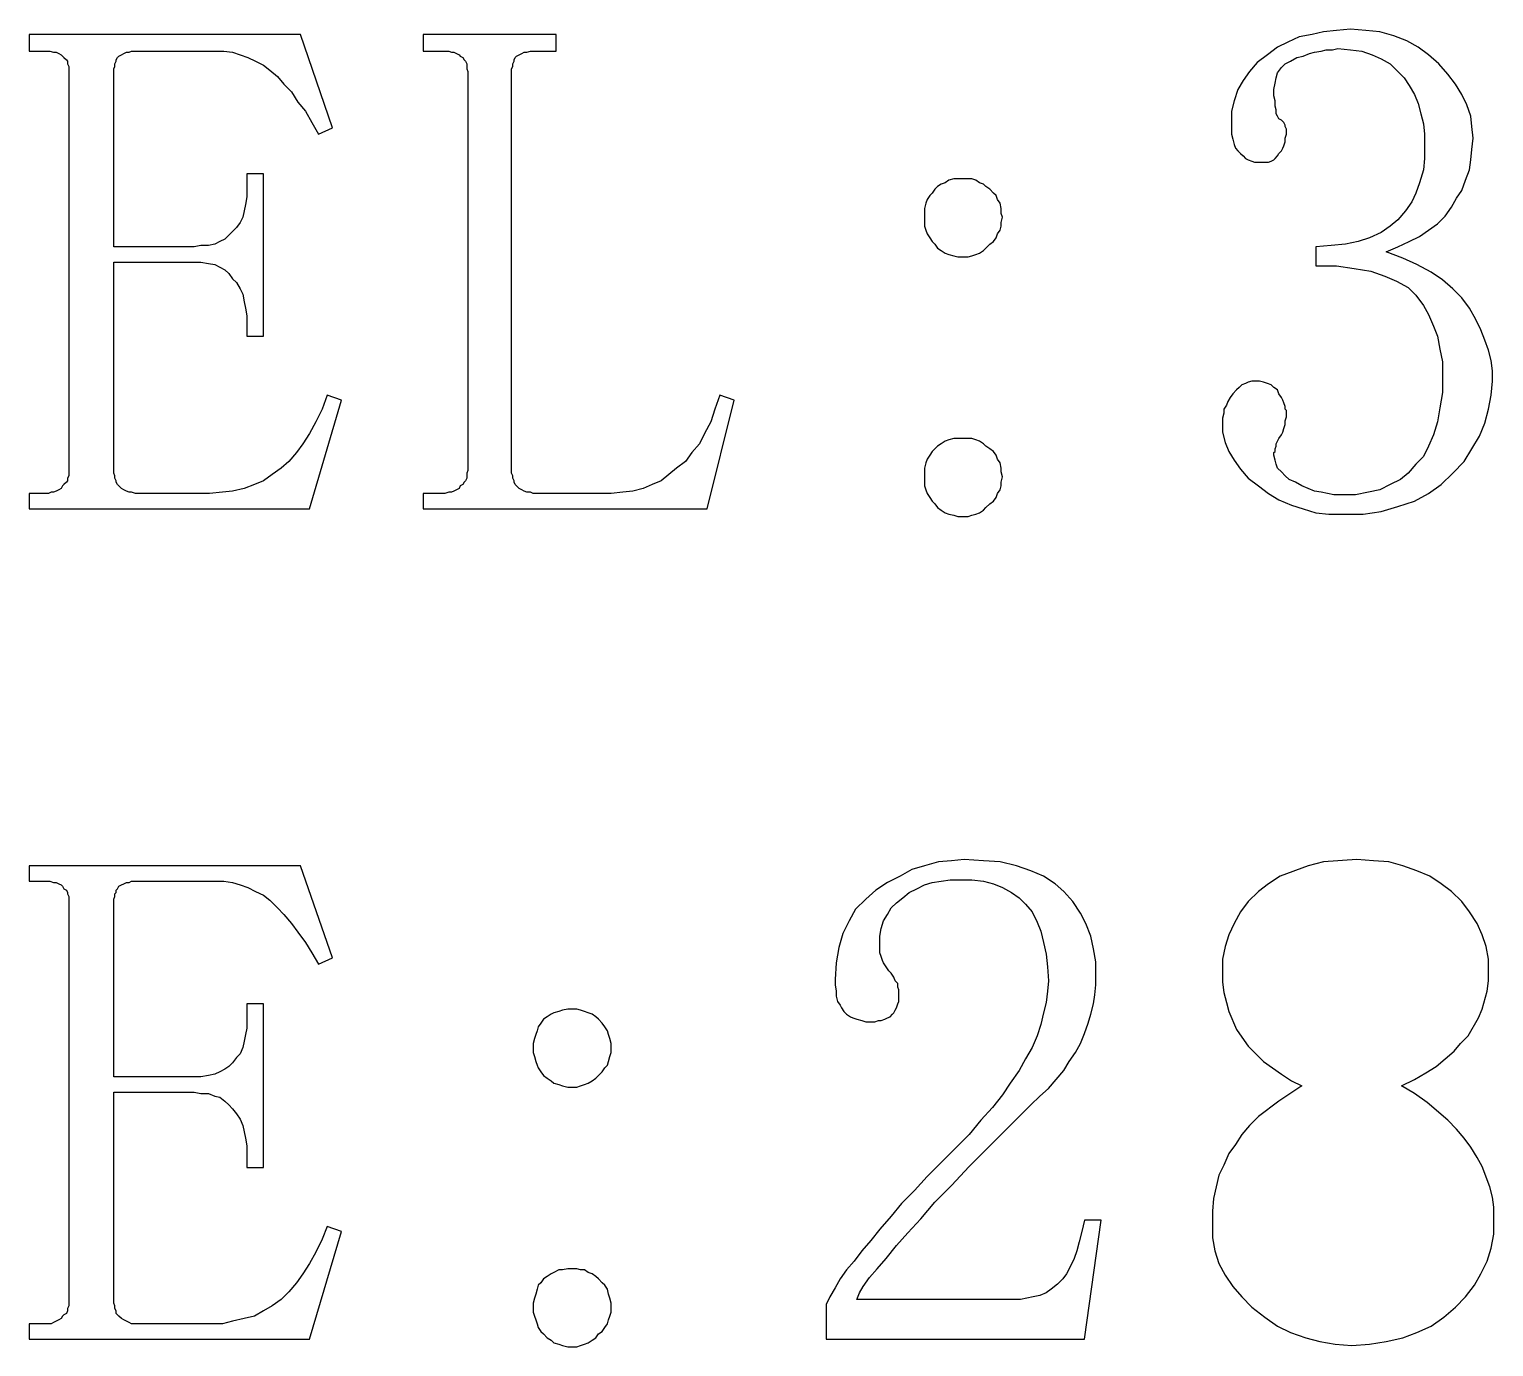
# Model space of a CAD drawing. Extents: x -190 to 190, y -140 to 140.
# Drawn here: x -162.64 to -151.19, y -106.04 to -95.74 of the extents above; entities that cross this region are included whole.
import ezdxf

# ---------------------------------------------------------------- set-up
doc = ezdxf.new("R2010")
doc.units = 0
doc.header["$MEASUREMENT"] = 0
doc.layers.get('0').update_dxf_attribs({"linetype": 'CONTINUOUS'})

msp = doc.modelspace()

# ---------------------------------------------------------------- linework, layer by layer
for points in [[(-162.64, -95.78), (-162.64, -95.91), (-162.64, -95.91), (-162.53, -95.91), (-162.53, -95.91), (-162.5, -95.91), (-162.5, -95.91), (-162.48, -95.91), (-162.48, -95.91), (-162.45, -95.92), (-162.45, -95.92), (-162.43, -95.92), (-162.43, -95.92), (-162.41, -95.93), (-162.41, -95.93), (-162.39, -95.94), (-162.39, -95.94), (-162.38, -95.95), (-162.38, -95.95), (-162.37, -95.96), (-162.37, -95.96), (-162.35, -95.98), (-162.35, -95.98), (-162.34, -95.99), (-162.34, -95.99), (-162.34, -96.01), (-162.34, -96.01), (-162.33, -96.03), (-162.33, -96.03), (-162.33, -96.05), (-162.33, -96.05), (-162.33, -96.07), (-162.33, -96.07), (-162.33, -99.19), (-162.33, -99.19), (-162.33, -99.21), (-162.33, -99.21), (-162.33, -99.23), (-162.33, -99.23), (-162.34, -99.25), (-162.34, -99.25), (-162.34, -99.27), (-162.34, -99.27), (-162.35, -99.28), (-162.35, -99.28), (-162.37, -99.3), (-162.37, -99.3), (-162.38, -99.31), (-162.38, -99.31), (-162.39, -99.33), (-162.39, -99.33), (-162.41, -99.34), (-162.41, -99.34), (-162.43, -99.35), (-162.43, -99.35), (-162.45, -99.36), (-162.45, -99.36), (-162.47, -99.36), (-162.47, -99.36), (-162.49, -99.37), (-162.49, -99.37), (-162.52, -99.37), (-162.52, -99.37), (-162.64, -99.37), (-162.64, -99.37), (-162.64, -99.49), (-162.64, -99.49), (-160.45, -99.49), (-160.45, -99.49), (-160.2, -98.64), (-160.2, -98.64), (-160.31, -98.6), (-160.31, -98.6), (-160.35, -98.71), (-160.35, -98.71), (-160.4, -98.81), (-160.4, -98.81), (-160.45, -98.9), (-160.45, -98.9), (-160.5, -98.98), (-160.5, -98.98), (-160.55, -99.05), (-160.55, -99.05), (-160.61, -99.12), (-160.61, -99.12), (-160.67, -99.17), (-160.67, -99.17), (-160.74, -99.22), (-160.74, -99.22), (-160.81, -99.27), (-160.81, -99.27), (-160.88, -99.3), (-160.88, -99.3), (-160.96, -99.33), (-160.96, -99.33), (-161.05, -99.35), (-161.05, -99.35), (-161.13, -99.36), (-161.13, -99.36), (-161.23, -99.37), (-161.23, -99.37), (-161.78, -99.37), (-161.78, -99.37), (-161.81, -99.37), (-161.81, -99.37), (-161.84, -99.36), (-161.84, -99.36), (-161.86, -99.36), (-161.86, -99.36), (-161.88, -99.35), (-161.88, -99.35), (-161.9, -99.34), (-161.9, -99.34), (-161.92, -99.33), (-161.92, -99.33), (-161.94, -99.31), (-161.94, -99.31), (-161.95, -99.3), (-161.95, -99.3), (-161.96, -99.28), (-161.96, -99.28), (-161.96, -99.27), (-161.96, -99.27), (-161.97, -99.25), (-161.97, -99.25), (-161.97, -99.23), (-161.97, -99.23), (-161.98, -99.21), (-161.98, -99.21), (-161.98, -99.19), (-161.98, -99.19), (-161.98, -97.56), (-161.98, -97.56), (-161.35, -97.56), (-161.35, -97.56), (-161.3, -97.56), (-161.3, -97.56), (-161.24, -97.57), (-161.24, -97.57), (-161.19, -97.58), (-161.19, -97.58), (-161.15, -97.6), (-161.15, -97.6), (-161.11, -97.62), (-161.11, -97.62), (-161.08, -97.65), (-161.08, -97.65), (-161.05, -97.69), (-161.05, -97.69), (-161.02, -97.72), (-161.02, -97.72), (-160.99, -97.77), (-160.99, -97.77), (-160.97, -97.81), (-160.97, -97.81), (-160.96, -97.87), (-160.96, -97.87), (-160.95, -97.92), (-160.95, -97.92), (-160.94, -97.98), (-160.94, -97.98), (-160.94, -98.05), (-160.94, -98.05), (-160.94, -98.14), (-160.94, -98.14), (-160.81, -98.14), (-160.81, -98.14), (-160.81, -96.87), (-160.81, -96.87), (-160.94, -96.87), (-160.94, -96.87), (-160.94, -96.99), (-160.94, -96.99), (-160.94, -97.05), (-160.94, -97.05), (-160.95, -97.11), (-160.95, -97.11), (-160.96, -97.16), (-160.96, -97.16), (-160.97, -97.21), (-160.97, -97.21), (-160.99, -97.25), (-160.99, -97.25), (-161.02, -97.29), (-161.02, -97.29), (-161.05, -97.32), (-161.05, -97.32), (-161.08, -97.35), (-161.08, -97.35), (-161.11, -97.38), (-161.11, -97.38), (-161.15, -97.4), (-161.15, -97.4), (-161.19, -97.42), (-161.19, -97.42), (-161.24, -97.43), (-161.24, -97.43), (-161.3, -97.43), (-161.3, -97.43), (-161.35, -97.44), (-161.35, -97.44), (-161.98, -97.44), (-161.98, -97.44), (-161.98, -96.07), (-161.98, -96.07), (-161.98, -96.05), (-161.98, -96.05), (-161.97, -96.03), (-161.97, -96.03), (-161.97, -96.01), (-161.97, -96.01), (-161.96, -95.99), (-161.96, -95.99), (-161.96, -95.98), (-161.96, -95.98), (-161.95, -95.96), (-161.95, -95.96), (-161.94, -95.95), (-161.94, -95.95), (-161.92, -95.94), (-161.92, -95.94), (-161.9, -95.93), (-161.9, -95.93), (-161.88, -95.92), (-161.88, -95.92), (-161.86, -95.92), (-161.86, -95.92), (-161.84, -95.91), (-161.84, -95.91), (-161.81, -95.91), (-161.81, -95.91), (-161.78, -95.91), (-161.78, -95.91), (-161.19, -95.91), (-161.19, -95.91), (-161.12, -95.91), (-161.12, -95.91), (-161.05, -95.92), (-161.05, -95.92), (-160.99, -95.94), (-160.99, -95.94), (-160.93, -95.96), (-160.93, -95.96), (-160.87, -95.99), (-160.87, -95.99), (-160.81, -96.02), (-160.81, -96.02), (-160.76, -96.06), (-160.76, -96.06), (-160.7, -96.11), (-160.7, -96.11), (-160.65, -96.17), (-160.65, -96.17), (-160.59, -96.23), (-160.59, -96.23), (-160.54, -96.31), (-160.54, -96.31), (-160.48, -96.38), (-160.48, -96.38), (-160.43, -96.47), (-160.43, -96.47), (-160.38, -96.56), (-160.38, -96.56), (-160.27, -96.51), (-160.27, -96.51), (-160.52, -95.78), (-160.52, -95.78), (-162.64, -95.78)], [(-158.87, -99.21), (-158.87, -99.19), (-158.87, -99.19), (-158.87, -96.07), (-158.87, -96.07), (-158.87, -96.05), (-158.87, -96.05), (-158.86, -96.03), (-158.86, -96.03), (-158.86, -96.01), (-158.86, -96.01), (-158.85, -95.99), (-158.85, -95.99), (-158.85, -95.98), (-158.85, -95.98), (-158.84, -95.96), (-158.84, -95.96), (-158.83, -95.95), (-158.83, -95.95), (-158.81, -95.94), (-158.81, -95.94), (-158.79, -95.93), (-158.79, -95.93), (-158.77, -95.92), (-158.77, -95.92), (-158.75, -95.92), (-158.75, -95.92), (-158.72, -95.91), (-158.72, -95.91), (-158.7, -95.91), (-158.7, -95.91), (-158.67, -95.91), (-158.67, -95.91), (-158.52, -95.91), (-158.52, -95.91), (-158.52, -95.78), (-158.52, -95.78), (-159.56, -95.78), (-159.56, -95.78), (-159.56, -95.91), (-159.56, -95.91), (-159.42, -95.91), (-159.42, -95.91), (-159.39, -95.91), (-159.39, -95.91), (-159.36, -95.91), (-159.36, -95.91), (-159.34, -95.92), (-159.34, -95.92), (-159.32, -95.92), (-159.32, -95.92), (-159.3, -95.93), (-159.3, -95.93), (-159.28, -95.94), (-159.28, -95.94), (-159.27, -95.95), (-159.27, -95.95), (-159.25, -95.96), (-159.25, -95.96), (-159.24, -95.98), (-159.24, -95.98), (-159.23, -95.99), (-159.23, -95.99), (-159.22, -96.01), (-159.22, -96.01), (-159.22, -96.03), (-159.22, -96.03), (-159.22, -96.05), (-159.22, -96.05), (-159.21, -96.07), (-159.21, -96.07), (-159.21, -99.19), (-159.21, -99.19), (-159.22, -99.21), (-159.22, -99.21), (-159.22, -99.23), (-159.22, -99.23), (-159.22, -99.25), (-159.22, -99.25), (-159.23, -99.27), (-159.23, -99.27), (-159.24, -99.28), (-159.24, -99.28), (-159.25, -99.3), (-159.25, -99.3), (-159.27, -99.31), (-159.27, -99.31), (-159.28, -99.33), (-159.28, -99.33), (-159.3, -99.34), (-159.3, -99.34), (-159.32, -99.35), (-159.32, -99.35), (-159.34, -99.36), (-159.34, -99.36), (-159.36, -99.36), (-159.36, -99.36), (-159.39, -99.37), (-159.39, -99.37), (-159.42, -99.37), (-159.42, -99.37), (-159.56, -99.37), (-159.56, -99.37), (-159.56, -99.49), (-159.56, -99.49), (-157.34, -99.49), (-157.34, -99.49), (-157.13, -98.64), (-157.13, -98.64), (-157.24, -98.6), (-157.24, -98.6), (-157.28, -98.71), (-157.28, -98.71), (-157.31, -98.81), (-157.31, -98.81), (-157.36, -98.9), (-157.36, -98.9), (-157.4, -98.98), (-157.4, -98.98), (-157.46, -99.05), (-157.46, -99.05), (-157.51, -99.12), (-157.51, -99.12), (-157.58, -99.17), (-157.58, -99.17), (-157.64, -99.22), (-157.64, -99.22), (-157.7, -99.27), (-157.7, -99.27), (-157.77, -99.3), (-157.77, -99.3), (-157.84, -99.33), (-157.84, -99.33), (-157.92, -99.35), (-157.92, -99.35), (-158, -99.36), (-158, -99.36), (-158.09, -99.37), (-158.09, -99.37), (-158.67, -99.37), (-158.67, -99.37), (-158.7, -99.37), (-158.7, -99.37), (-158.72, -99.36), (-158.72, -99.36), (-158.75, -99.36), (-158.75, -99.36), (-158.77, -99.35), (-158.77, -99.35), (-158.79, -99.34), (-158.79, -99.34), (-158.81, -99.33), (-158.81, -99.33), (-158.83, -99.31), (-158.83, -99.31), (-158.84, -99.3), (-158.84, -99.3), (-158.85, -99.28), (-158.85, -99.28), (-158.85, -99.27), (-158.85, -99.27), (-158.86, -99.25), (-158.86, -99.25), (-158.86, -99.23), (-158.86, -99.23), (-158.87, -99.21)], [(-151.21, -98.6), (-151.2, -98.49), (-151.2, -98.49), (-151.2, -98.41), (-151.2, -98.41), (-151.21, -98.33), (-151.21, -98.33), (-151.23, -98.25), (-151.23, -98.25), (-151.26, -98.17), (-151.26, -98.17), (-151.29, -98.09), (-151.29, -98.09), (-151.33, -98.01), (-151.33, -98.01), (-151.38, -97.92), (-151.38, -97.92), (-151.44, -97.84), (-151.44, -97.84), (-151.51, -97.77), (-151.51, -97.77), (-151.59, -97.7), (-151.59, -97.7), (-151.68, -97.64), (-151.68, -97.64), (-151.79, -97.58), (-151.79, -97.58), (-151.9, -97.53), (-151.9, -97.53), (-152.03, -97.48), (-152.03, -97.48), (-151.94, -97.44), (-151.94, -97.44), (-151.85, -97.4), (-151.85, -97.4), (-151.77, -97.36), (-151.77, -97.36), (-151.7, -97.31), (-151.7, -97.31), (-151.63, -97.26), (-151.63, -97.26), (-151.57, -97.2), (-151.57, -97.2), (-151.52, -97.13), (-151.52, -97.13), (-151.48, -97.06), (-151.48, -97.06), (-151.44, -97), (-151.44, -97), (-151.41, -96.92), (-151.41, -96.92), (-151.38, -96.84), (-151.38, -96.84), (-151.37, -96.76), (-151.37, -96.76), (-151.36, -96.68), (-151.36, -96.68), (-151.35, -96.59), (-151.35, -96.59), (-151.36, -96.5), (-151.36, -96.5), (-151.37, -96.42), (-151.37, -96.42), (-151.4, -96.33), (-151.4, -96.33), (-151.44, -96.25), (-151.44, -96.25), (-151.49, -96.17), (-151.49, -96.17), (-151.55, -96.09), (-151.55, -96.09), (-151.62, -96.01), (-151.62, -96.01), (-151.7, -95.94), (-151.7, -95.94), (-151.78, -95.88), (-151.78, -95.88), (-151.87, -95.83), (-151.87, -95.83), (-151.97, -95.79), (-151.97, -95.79), (-152.08, -95.76), (-152.08, -95.76), (-152.19, -95.75), (-152.19, -95.75), (-152.31, -95.74), (-152.31, -95.74), (-152.42, -95.75), (-152.42, -95.75), (-152.52, -95.76), (-152.52, -95.76), (-152.61, -95.78), (-152.61, -95.78), (-152.71, -95.8), (-152.71, -95.8), (-152.8, -95.84), (-152.8, -95.84), (-152.88, -95.88), (-152.88, -95.88), (-152.96, -95.94), (-152.96, -95.94), (-153.04, -96), (-153.04, -96), (-153.1, -96.07), (-153.1, -96.07), (-153.15, -96.14), (-153.15, -96.14), (-153.19, -96.21), (-153.19, -96.21), (-153.22, -96.3), (-153.22, -96.3), (-153.24, -96.38), (-153.24, -96.38), (-153.24, -96.48), (-153.24, -96.48), (-153.24, -96.52), (-153.24, -96.52), (-153.24, -96.56), (-153.24, -96.56), (-153.23, -96.6), (-153.23, -96.6), (-153.22, -96.64), (-153.22, -96.64), (-153.21, -96.67), (-153.21, -96.67), (-153.19, -96.69), (-153.19, -96.69), (-153.17, -96.71), (-153.17, -96.71), (-153.15, -96.73), (-153.15, -96.73), (-153.13, -96.75), (-153.13, -96.75), (-153.11, -96.76), (-153.11, -96.76), (-153.08, -96.77), (-153.08, -96.77), (-153.06, -96.78), (-153.06, -96.78), (-153.03, -96.78), (-153.03, -96.78), (-153.01, -96.78), (-153.01, -96.78), (-152.98, -96.78), (-152.98, -96.78), (-152.95, -96.78), (-152.95, -96.78), (-152.93, -96.77), (-152.93, -96.77), (-152.91, -96.76), (-152.91, -96.76), (-152.9, -96.75), (-152.9, -96.75), (-152.88, -96.73), (-152.88, -96.73), (-152.87, -96.71), (-152.87, -96.71), (-152.85, -96.69), (-152.85, -96.69), (-152.84, -96.67), (-152.84, -96.67), (-152.83, -96.65), (-152.83, -96.65), (-152.82, -96.62), (-152.82, -96.62), (-152.82, -96.59), (-152.82, -96.59), (-152.81, -96.56), (-152.81, -96.56), (-152.81, -96.53), (-152.81, -96.53), (-152.81, -96.52), (-152.81, -96.52), (-152.82, -96.5), (-152.82, -96.5), (-152.82, -96.49), (-152.82, -96.49), (-152.83, -96.47), (-152.83, -96.47), (-152.84, -96.46), (-152.84, -96.46), (-152.85, -96.45), (-152.85, -96.45), (-152.87, -96.44), (-152.87, -96.44), (-152.88, -96.42), (-152.88, -96.42), (-152.89, -96.4), (-152.89, -96.4), (-152.89, -96.37), (-152.89, -96.37), (-152.9, -96.34), (-152.9, -96.34), (-152.9, -96.3), (-152.9, -96.3), (-152.91, -96.26), (-152.91, -96.26), (-152.91, -96.21), (-152.91, -96.21), (-152.9, -96.16), (-152.9, -96.16), (-152.89, -96.12), (-152.89, -96.12), (-152.88, -96.08), (-152.88, -96.08), (-152.85, -96.04), (-152.85, -96.04), (-152.82, -96.01), (-152.82, -96.01), (-152.78, -95.99), (-152.78, -95.99), (-152.73, -95.96), (-152.73, -95.96), (-152.68, -95.95), (-152.68, -95.95), (-152.63, -95.93), (-152.63, -95.93), (-152.59, -95.92), (-152.59, -95.92), (-152.54, -95.91), (-152.54, -95.91), (-152.5, -95.9), (-152.5, -95.9), (-152.45, -95.9), (-152.45, -95.9), (-152.41, -95.89), (-152.41, -95.89), (-152.31, -95.9), (-152.31, -95.9), (-152.22, -95.91), (-152.22, -95.91), (-152.14, -95.94), (-152.14, -95.94), (-152.07, -95.97), (-152.07, -95.97), (-152, -96.01), (-152, -96.01), (-151.95, -96.06), (-151.95, -96.06), (-151.89, -96.12), (-151.89, -96.12), (-151.85, -96.18), (-151.85, -96.18), (-151.81, -96.25), (-151.81, -96.25), (-151.78, -96.32), (-151.78, -96.32), (-151.76, -96.4), (-151.76, -96.4), (-151.74, -96.48), (-151.74, -96.48), (-151.73, -96.56), (-151.73, -96.56), (-151.73, -96.64), (-151.73, -96.64), (-151.73, -96.75), (-151.73, -96.75), (-151.74, -96.84), (-151.74, -96.84), (-151.77, -96.94), (-151.77, -96.94), (-151.8, -97.02), (-151.8, -97.02), (-151.83, -97.09), (-151.83, -97.09), (-151.88, -97.16), (-151.88, -97.16), (-151.94, -97.23), (-151.94, -97.23), (-152, -97.28), (-152, -97.28), (-152.07, -97.33), (-152.07, -97.33), (-152.16, -97.37), (-152.16, -97.37), (-152.25, -97.4), (-152.25, -97.4), (-152.35, -97.42), (-152.35, -97.42), (-152.46, -97.43), (-152.46, -97.43), (-152.58, -97.44), (-152.58, -97.44), (-152.58, -97.59), (-152.58, -97.59), (-152.42, -97.59), (-152.42, -97.59), (-152.28, -97.61), (-152.28, -97.61), (-152.15, -97.63), (-152.15, -97.63), (-152.04, -97.67), (-152.04, -97.67), (-151.95, -97.71), (-151.95, -97.71), (-151.86, -97.76), (-151.86, -97.76), (-151.8, -97.82), (-151.8, -97.82), (-151.74, -97.9), (-151.74, -97.9), (-151.7, -97.97), (-151.7, -97.97), (-151.66, -98.06), (-151.66, -98.06), (-151.63, -98.14), (-151.63, -98.14), (-151.61, -98.24), (-151.61, -98.24), (-151.59, -98.34), (-151.59, -98.34), (-151.59, -98.45), (-151.59, -98.45), (-151.59, -98.58), (-151.59, -98.58), (-151.61, -98.7), (-151.61, -98.7), (-151.63, -98.81), (-151.63, -98.81), (-151.66, -98.91), (-151.66, -98.91), (-151.7, -99), (-151.7, -99), (-151.74, -99.08), (-151.74, -99.08), (-151.8, -99.14), (-151.8, -99.14), (-151.86, -99.21), (-151.86, -99.21), (-151.92, -99.26), (-151.92, -99.26), (-152, -99.3), (-152, -99.3), (-152.08, -99.34), (-152.08, -99.34), (-152.17, -99.36), (-152.17, -99.36), (-152.27, -99.38), (-152.27, -99.38), (-152.38, -99.38), (-152.38, -99.38), (-152.44, -99.38), (-152.44, -99.38), (-152.49, -99.37), (-152.49, -99.37), (-152.54, -99.36), (-152.54, -99.36), (-152.59, -99.35), (-152.59, -99.35), (-152.64, -99.33), (-152.64, -99.33), (-152.69, -99.31), (-152.69, -99.31), (-152.74, -99.28), (-152.74, -99.28), (-152.79, -99.26), (-152.79, -99.26), (-152.82, -99.23), (-152.82, -99.23), (-152.85, -99.2), (-152.85, -99.2), (-152.88, -99.17), (-152.88, -99.17), (-152.89, -99.14), (-152.89, -99.14), (-152.9, -99.11), (-152.9, -99.11), (-152.91, -99.07), (-152.91, -99.07), (-152.91, -99.05), (-152.91, -99.05), (-152.9, -99.04), (-152.9, -99.04), (-152.9, -99.02), (-152.9, -99.02), (-152.89, -99), (-152.89, -99), (-152.89, -98.98), (-152.89, -98.98), (-152.88, -98.96), (-152.88, -98.96), (-152.87, -98.94), (-152.87, -98.94), (-152.85, -98.91), (-152.85, -98.91), (-152.84, -98.89), (-152.84, -98.89), (-152.83, -98.86), (-152.83, -98.86), (-152.82, -98.83), (-152.82, -98.83), (-152.82, -98.8), (-152.82, -98.8), (-152.81, -98.77), (-152.81, -98.77), (-152.81, -98.74), (-152.81, -98.74), (-152.81, -98.72), (-152.81, -98.72), (-152.82, -98.71), (-152.82, -98.71), (-152.82, -98.69), (-152.82, -98.69), (-152.83, -98.66), (-152.83, -98.66), (-152.84, -98.64), (-152.84, -98.64), (-152.85, -98.62), (-152.85, -98.62), (-152.87, -98.59), (-152.87, -98.59), (-152.88, -98.56), (-152.88, -98.56), (-152.91, -98.54), (-152.91, -98.54), (-152.93, -98.52), (-152.93, -98.52), (-152.96, -98.51), (-152.96, -98.51), (-152.99, -98.5), (-152.99, -98.5), (-153.02, -98.49), (-153.02, -98.49), (-153.06, -98.49), (-153.06, -98.49), (-153.08, -98.49), (-153.08, -98.49), (-153.11, -98.5), (-153.11, -98.5), (-153.13, -98.51), (-153.13, -98.51), (-153.16, -98.52), (-153.16, -98.52), (-153.18, -98.54), (-153.18, -98.54), (-153.2, -98.56), (-153.2, -98.56), (-153.23, -98.59), (-153.23, -98.59), (-153.25, -98.62), (-153.25, -98.62), (-153.27, -98.65), (-153.27, -98.65), (-153.28, -98.68), (-153.28, -98.68), (-153.3, -98.71), (-153.3, -98.71), (-153.3, -98.74), (-153.3, -98.74), (-153.31, -98.78), (-153.31, -98.78), (-153.31, -98.81), (-153.31, -98.81), (-153.31, -98.89), (-153.31, -98.89), (-153.29, -98.97), (-153.29, -98.97), (-153.26, -99.04), (-153.26, -99.04), (-153.22, -99.11), (-153.22, -99.11), (-153.17, -99.18), (-153.17, -99.18), (-153.11, -99.25), (-153.11, -99.25), (-153.03, -99.31), (-153.03, -99.31), (-152.95, -99.37), (-152.95, -99.37), (-152.87, -99.42), (-152.87, -99.42), (-152.77, -99.46), (-152.77, -99.46), (-152.68, -99.49), (-152.68, -99.49), (-152.58, -99.52), (-152.58, -99.52), (-152.48, -99.53), (-152.48, -99.53), (-152.37, -99.53), (-152.37, -99.53), (-152.21, -99.53), (-152.21, -99.53), (-152.07, -99.51), (-152.07, -99.51), (-151.94, -99.47), (-151.94, -99.47), (-151.81, -99.43), (-151.81, -99.43), (-151.7, -99.37), (-151.7, -99.37), (-151.6, -99.3), (-151.6, -99.3), (-151.51, -99.21), (-151.51, -99.21), (-151.42, -99.12), (-151.42, -99.12), (-151.36, -99.02), (-151.36, -99.02), (-151.3, -98.92), (-151.3, -98.92), (-151.26, -98.82), (-151.26, -98.82), (-151.23, -98.71), (-151.23, -98.71), (-151.21, -98.6)], [(-155.04, -97.25), (-155.03, -97.21), (-155.03, -97.21), (-155.04, -97.18), (-155.04, -97.18), (-155.04, -97.14), (-155.04, -97.14), (-155.05, -97.1), (-155.05, -97.1), (-155.07, -97.07), (-155.07, -97.07), (-155.08, -97.04), (-155.08, -97.04), (-155.1, -97.02), (-155.1, -97.02), (-155.13, -96.99), (-155.13, -96.99), (-155.16, -96.97), (-155.16, -96.97), (-155.18, -96.95), (-155.18, -96.95), (-155.21, -96.94), (-155.21, -96.94), (-155.24, -96.92), (-155.24, -96.92), (-155.27, -96.91), (-155.27, -96.91), (-155.3, -96.91), (-155.3, -96.91), (-155.34, -96.91), (-155.34, -96.91), (-155.38, -96.91), (-155.38, -96.91), (-155.41, -96.91), (-155.41, -96.91), (-155.45, -96.92), (-155.45, -96.92), (-155.48, -96.94), (-155.48, -96.94), (-155.51, -96.95), (-155.51, -96.95), (-155.54, -96.97), (-155.54, -96.97), (-155.56, -96.99), (-155.56, -96.99), (-155.58, -97.02), (-155.58, -97.02), (-155.6, -97.04), (-155.6, -97.04), (-155.62, -97.07), (-155.62, -97.07), (-155.63, -97.1), (-155.63, -97.1), (-155.64, -97.14), (-155.64, -97.14), (-155.64, -97.18), (-155.64, -97.18), (-155.64, -97.21), (-155.64, -97.21), (-155.64, -97.25), (-155.64, -97.25), (-155.64, -97.28), (-155.64, -97.28), (-155.63, -97.31), (-155.63, -97.31), (-155.62, -97.34), (-155.62, -97.34), (-155.6, -97.37), (-155.6, -97.37), (-155.58, -97.4), (-155.58, -97.4), (-155.56, -97.42), (-155.56, -97.42), (-155.54, -97.45), (-155.54, -97.45), (-155.51, -97.47), (-155.51, -97.47), (-155.48, -97.49), (-155.48, -97.49), (-155.45, -97.5), (-155.45, -97.5), (-155.41, -97.51), (-155.41, -97.51), (-155.38, -97.52), (-155.38, -97.52), (-155.34, -97.52), (-155.34, -97.52), (-155.3, -97.52), (-155.3, -97.52), (-155.27, -97.51), (-155.27, -97.51), (-155.24, -97.5), (-155.24, -97.5), (-155.21, -97.49), (-155.21, -97.49), (-155.18, -97.47), (-155.18, -97.47), (-155.16, -97.45), (-155.16, -97.45), (-155.13, -97.42), (-155.13, -97.42), (-155.1, -97.4), (-155.1, -97.4), (-155.08, -97.37), (-155.08, -97.37), (-155.07, -97.34), (-155.07, -97.34), (-155.05, -97.31), (-155.05, -97.31), (-155.04, -97.28), (-155.04, -97.28), (-155.04, -97.25)], [(-155.04, -99.28), (-155.03, -99.24), (-155.03, -99.24), (-155.04, -99.2), (-155.04, -99.2), (-155.04, -99.17), (-155.04, -99.17), (-155.05, -99.13), (-155.05, -99.13), (-155.07, -99.1), (-155.07, -99.1), (-155.08, -99.07), (-155.08, -99.07), (-155.1, -99.04), (-155.1, -99.04), (-155.13, -99.02), (-155.13, -99.02), (-155.16, -99), (-155.16, -99), (-155.18, -98.98), (-155.18, -98.98), (-155.21, -98.96), (-155.21, -98.96), (-155.24, -98.95), (-155.24, -98.95), (-155.27, -98.94), (-155.27, -98.94), (-155.3, -98.94), (-155.3, -98.94), (-155.34, -98.94), (-155.34, -98.94), (-155.38, -98.94), (-155.38, -98.94), (-155.41, -98.94), (-155.41, -98.94), (-155.45, -98.95), (-155.45, -98.95), (-155.48, -98.96), (-155.48, -98.96), (-155.51, -98.98), (-155.51, -98.98), (-155.54, -99), (-155.54, -99), (-155.56, -99.02), (-155.56, -99.02), (-155.58, -99.04), (-155.58, -99.04), (-155.6, -99.07), (-155.6, -99.07), (-155.62, -99.1), (-155.62, -99.1), (-155.63, -99.13), (-155.63, -99.13), (-155.64, -99.17), (-155.64, -99.17), (-155.64, -99.2), (-155.64, -99.2), (-155.64, -99.24), (-155.64, -99.24), (-155.64, -99.28), (-155.64, -99.28), (-155.64, -99.31), (-155.64, -99.31), (-155.63, -99.34), (-155.63, -99.34), (-155.62, -99.37), (-155.62, -99.37), (-155.6, -99.4), (-155.6, -99.4), (-155.58, -99.43), (-155.58, -99.43), (-155.56, -99.45), (-155.56, -99.45), (-155.54, -99.48), (-155.54, -99.48), (-155.51, -99.5), (-155.51, -99.5), (-155.48, -99.52), (-155.48, -99.52), (-155.45, -99.53), (-155.45, -99.53), (-155.41, -99.54), (-155.41, -99.54), (-155.38, -99.55), (-155.38, -99.55), (-155.34, -99.55), (-155.34, -99.55), (-155.3, -99.55), (-155.3, -99.55), (-155.27, -99.54), (-155.27, -99.54), (-155.24, -99.53), (-155.24, -99.53), (-155.21, -99.52), (-155.21, -99.52), (-155.18, -99.5), (-155.18, -99.5), (-155.16, -99.48), (-155.16, -99.48), (-155.13, -99.45), (-155.13, -99.45), (-155.1, -99.43), (-155.1, -99.43), (-155.08, -99.4), (-155.08, -99.4), (-155.07, -99.37), (-155.07, -99.37), (-155.05, -99.34), (-155.05, -99.34), (-155.04, -99.31), (-155.04, -99.31), (-155.04, -99.28)], [(-154.68, -103.07), (-154.67, -103.18), (-154.67, -103.18), (-154.68, -103.26), (-154.68, -103.26), (-154.69, -103.35), (-154.69, -103.35), (-154.71, -103.43), (-154.71, -103.43), (-154.73, -103.52), (-154.73, -103.52), (-154.76, -103.61), (-154.76, -103.61), (-154.8, -103.7), (-154.8, -103.7), (-154.85, -103.79), (-154.85, -103.79), (-154.9, -103.88), (-154.9, -103.88), (-154.97, -103.98), (-154.97, -103.98), (-155.03, -104.07), (-155.03, -104.07), (-155.11, -104.17), (-155.11, -104.17), (-155.2, -104.27), (-155.2, -104.27), (-155.29, -104.38), (-155.29, -104.38), (-155.39, -104.48), (-155.39, -104.48), (-155.51, -104.6), (-155.51, -104.6), (-155.62, -104.71), (-155.62, -104.71), (-155.72, -104.82), (-155.72, -104.82), (-155.82, -104.92), (-155.82, -104.92), (-155.9, -105.02), (-155.9, -105.02), (-155.99, -105.12), (-155.99, -105.12), (-156.06, -105.21), (-156.06, -105.21), (-156.13, -105.29), (-156.13, -105.29), (-156.19, -105.37), (-156.19, -105.37), (-156.25, -105.44), (-156.25, -105.44), (-156.3, -105.51), (-156.3, -105.51), (-156.34, -105.58), (-156.34, -105.58), (-156.38, -105.65), (-156.38, -105.65), (-156.41, -105.71), (-156.41, -105.71), (-156.41, -105.98), (-156.41, -105.98), (-154.39, -105.98), (-154.39, -105.98), (-154.26, -105.05), (-154.26, -105.05), (-154.39, -105.05), (-154.39, -105.05), (-154.41, -105.14), (-154.41, -105.14), (-154.43, -105.22), (-154.43, -105.22), (-154.45, -105.29), (-154.45, -105.29), (-154.47, -105.35), (-154.47, -105.35), (-154.5, -105.41), (-154.5, -105.41), (-154.53, -105.47), (-154.53, -105.47), (-154.56, -105.51), (-154.56, -105.51), (-154.6, -105.55), (-154.6, -105.55), (-154.65, -105.59), (-154.65, -105.59), (-154.69, -105.62), (-154.69, -105.62), (-154.74, -105.64), (-154.74, -105.64), (-154.79, -105.65), (-154.79, -105.65), (-154.84, -105.66), (-154.84, -105.66), (-154.89, -105.67), (-154.89, -105.67), (-156.17, -105.67), (-156.17, -105.67), (-156.15, -105.62), (-156.15, -105.62), (-156.12, -105.57), (-156.12, -105.57), (-156.07, -105.5), (-156.07, -105.5), (-156.01, -105.43), (-156.01, -105.43), (-155.94, -105.35), (-155.94, -105.35), (-155.86, -105.25), (-155.86, -105.25), (-155.77, -105.15), (-155.77, -105.15), (-155.67, -105.04), (-155.67, -105.04), (-155.56, -104.91), (-155.56, -104.91), (-155.43, -104.78), (-155.43, -104.78), (-155.29, -104.63), (-155.29, -104.63), (-155.14, -104.48), (-155.14, -104.48), (-154.98, -104.32), (-154.98, -104.32), (-154.81, -104.15), (-154.81, -104.15), (-154.74, -104.08), (-154.74, -104.08), (-154.67, -104.02), (-154.67, -104.02), (-154.61, -103.95), (-154.61, -103.95), (-154.55, -103.88), (-154.55, -103.88), (-154.51, -103.81), (-154.51, -103.81), (-154.46, -103.74), (-154.46, -103.74), (-154.42, -103.67), (-154.42, -103.67), (-154.39, -103.59), (-154.39, -103.59), (-154.36, -103.51), (-154.36, -103.51), (-154.34, -103.44), (-154.34, -103.44), (-154.32, -103.36), (-154.32, -103.36), (-154.31, -103.29), (-154.31, -103.29), (-154.3, -103.21), (-154.3, -103.21), (-154.3, -103.14), (-154.3, -103.14), (-154.3, -103.03), (-154.3, -103.03), (-154.32, -102.93), (-154.32, -102.93), (-154.34, -102.83), (-154.34, -102.83), (-154.38, -102.73), (-154.38, -102.73), (-154.42, -102.65), (-154.42, -102.65), (-154.48, -102.56), (-154.48, -102.56), (-154.55, -102.48), (-154.55, -102.48), (-154.62, -102.42), (-154.62, -102.42), (-154.71, -102.36), (-154.71, -102.36), (-154.81, -102.32), (-154.81, -102.32), (-154.92, -102.28), (-154.92, -102.28), (-155.05, -102.25), (-155.05, -102.25), (-155.18, -102.24), (-155.18, -102.24), (-155.33, -102.23), (-155.33, -102.23), (-155.43, -102.24), (-155.43, -102.24), (-155.53, -102.25), (-155.53, -102.25), (-155.64, -102.28), (-155.64, -102.28), (-155.74, -102.31), (-155.74, -102.31), (-155.83, -102.36), (-155.83, -102.36), (-155.93, -102.41), (-155.93, -102.41), (-156.02, -102.47), (-156.02, -102.47), (-156.1, -102.54), (-156.1, -102.54), (-156.18, -102.62), (-156.18, -102.62), (-156.23, -102.71), (-156.23, -102.71), (-156.28, -102.81), (-156.28, -102.81), (-156.31, -102.92), (-156.31, -102.92), (-156.33, -103.04), (-156.33, -103.04), (-156.34, -103.17), (-156.34, -103.17), (-156.34, -103.21), (-156.34, -103.21), (-156.33, -103.26), (-156.33, -103.26), (-156.33, -103.3), (-156.33, -103.3), (-156.32, -103.34), (-156.32, -103.34), (-156.3, -103.37), (-156.3, -103.37), (-156.29, -103.39), (-156.29, -103.39), (-156.27, -103.42), (-156.27, -103.42), (-156.25, -103.44), (-156.25, -103.44), (-156.22, -103.46), (-156.22, -103.46), (-156.2, -103.47), (-156.2, -103.47), (-156.17, -103.48), (-156.17, -103.48), (-156.13, -103.49), (-156.13, -103.49), (-156.1, -103.5), (-156.1, -103.5), (-156.06, -103.5), (-156.06, -103.5), (-156.03, -103.5), (-156.03, -103.5), (-156, -103.49), (-156, -103.49), (-155.98, -103.49), (-155.98, -103.49), (-155.95, -103.48), (-155.95, -103.48), (-155.93, -103.47), (-155.93, -103.47), (-155.91, -103.46), (-155.91, -103.46), (-155.89, -103.44), (-155.89, -103.44), (-155.88, -103.43), (-155.88, -103.43), (-155.87, -103.41), (-155.87, -103.41), (-155.86, -103.39), (-155.86, -103.39), (-155.85, -103.36), (-155.85, -103.36), (-155.84, -103.34), (-155.84, -103.34), (-155.84, -103.31), (-155.84, -103.31), (-155.84, -103.28), (-155.84, -103.28), (-155.84, -103.25), (-155.84, -103.25), (-155.85, -103.23), (-155.85, -103.23), (-155.85, -103.2), (-155.85, -103.2), (-155.87, -103.18), (-155.87, -103.18), (-155.88, -103.15), (-155.88, -103.15), (-155.9, -103.12), (-155.9, -103.12), (-155.92, -103.1), (-155.92, -103.1), (-155.94, -103.07), (-155.94, -103.07), (-155.96, -103.04), (-155.96, -103.04), (-155.97, -103.02), (-155.97, -103.02), (-155.98, -102.99), (-155.98, -102.99), (-155.99, -102.96), (-155.99, -102.96), (-155.99, -102.92), (-155.99, -102.92), (-155.99, -102.89), (-155.99, -102.89), (-155.99, -102.83), (-155.99, -102.83), (-155.98, -102.77), (-155.98, -102.77), (-155.96, -102.71), (-155.96, -102.71), (-155.93, -102.66), (-155.93, -102.66), (-155.9, -102.61), (-155.9, -102.61), (-155.86, -102.57), (-155.86, -102.57), (-155.81, -102.53), (-155.81, -102.53), (-155.76, -102.49), (-155.76, -102.49), (-155.7, -102.46), (-155.7, -102.46), (-155.64, -102.43), (-155.64, -102.43), (-155.58, -102.41), (-155.58, -102.41), (-155.51, -102.4), (-155.51, -102.4), (-155.44, -102.39), (-155.44, -102.39), (-155.37, -102.39), (-155.37, -102.39), (-155.27, -102.39), (-155.27, -102.39), (-155.18, -102.4), (-155.18, -102.4), (-155.1, -102.42), (-155.1, -102.42), (-155.03, -102.45), (-155.03, -102.45), (-154.96, -102.49), (-154.96, -102.49), (-154.9, -102.53), (-154.9, -102.53), (-154.85, -102.58), (-154.85, -102.58), (-154.8, -102.64), (-154.8, -102.64), (-154.76, -102.72), (-154.76, -102.72), (-154.73, -102.79), (-154.73, -102.79), (-154.71, -102.88), (-154.71, -102.88), (-154.69, -102.97), (-154.69, -102.97), (-154.68, -103.07)], [(-152.26, -102.23), (-152.52, -102.25), (-152.52, -102.25), (-152.64, -102.28), (-152.64, -102.28), (-152.86, -102.36), (-152.86, -102.36), (-152.95, -102.42), (-152.95, -102.42), (-153.03, -102.48), (-153.03, -102.48), (-153.11, -102.56), (-153.11, -102.56), (-153.17, -102.64), (-153.17, -102.64), (-153.22, -102.73), (-153.22, -102.73), (-153.26, -102.82), (-153.26, -102.82), (-153.29, -102.91), (-153.29, -102.91), (-153.31, -103.01), (-153.31, -103.01), (-153.31, -103.19), (-153.31, -103.19), (-153.3, -103.27), (-153.3, -103.27), (-153.28, -103.35), (-153.28, -103.35), (-153.26, -103.42), (-153.26, -103.42), (-153.2, -103.56), (-153.2, -103.56), (-153.16, -103.62), (-153.16, -103.62), (-153.11, -103.69), (-153.11, -103.69), (-152.99, -103.81), (-152.99, -103.81), (-152.85, -103.91), (-152.85, -103.91), (-152.77, -103.96), (-152.77, -103.96), (-152.69, -104), (-152.69, -104), (-152.87, -104.12), (-152.87, -104.12), (-153.03, -104.24), (-153.03, -104.24), (-153.1, -104.31), (-153.1, -104.31), (-153.16, -104.38), (-153.16, -104.38), (-153.21, -104.46), (-153.21, -104.46), (-153.26, -104.53), (-153.26, -104.53), (-153.3, -104.62), (-153.3, -104.62), (-153.34, -104.7), (-153.34, -104.7), (-153.38, -104.88), (-153.38, -104.88), (-153.39, -104.98), (-153.39, -104.98), (-153.39, -105.19), (-153.39, -105.19), (-153.37, -105.29), (-153.37, -105.29), (-153.34, -105.39), (-153.34, -105.39), (-153.29, -105.48), (-153.29, -105.48), (-153.23, -105.57), (-153.23, -105.57), (-153.16, -105.65), (-153.16, -105.65), (-153.08, -105.73), (-153.08, -105.73), (-152.98, -105.81), (-152.98, -105.81), (-152.88, -105.88), (-152.88, -105.88), (-152.78, -105.93), (-152.78, -105.93), (-152.66, -105.97), (-152.66, -105.97), (-152.55, -106), (-152.55, -106), (-152.43, -106.02), (-152.43, -106.02), (-152.3, -106.03), (-152.3, -106.03), (-152.16, -106.02), (-152.16, -106.02), (-152.03, -106), (-152.03, -106), (-151.9, -105.97), (-151.9, -105.97), (-151.79, -105.93), (-151.79, -105.93), (-151.68, -105.88), (-151.68, -105.88), (-151.58, -105.81), (-151.58, -105.81), (-151.49, -105.73), (-151.49, -105.73), (-151.41, -105.65), (-151.41, -105.65), (-151.34, -105.56), (-151.34, -105.56), (-151.29, -105.47), (-151.29, -105.47), (-151.24, -105.37), (-151.24, -105.37), (-151.21, -105.27), (-151.21, -105.27), (-151.19, -105.16), (-151.19, -105.16), (-151.19, -104.95), (-151.19, -104.95), (-151.2, -104.87), (-151.2, -104.87), (-151.22, -104.79), (-151.22, -104.79), (-151.28, -104.63), (-151.28, -104.63), (-151.32, -104.56), (-151.32, -104.56), (-151.37, -104.48), (-151.37, -104.48), (-151.42, -104.41), (-151.42, -104.41), (-151.48, -104.34), (-151.48, -104.34), (-151.55, -104.27), (-151.55, -104.27), (-151.71, -104.13), (-151.71, -104.13), (-151.81, -104.06), (-151.81, -104.06), (-151.91, -104), (-151.91, -104), (-151.81, -103.95), (-151.81, -103.95), (-151.72, -103.9), (-151.72, -103.9), (-151.64, -103.85), (-151.64, -103.85), (-151.5, -103.73), (-151.5, -103.73), (-151.45, -103.67), (-151.45, -103.67), (-151.39, -103.61), (-151.39, -103.61), (-151.31, -103.47), (-151.31, -103.47), (-151.28, -103.4), (-151.28, -103.4), (-151.24, -103.26), (-151.24, -103.26), (-151.23, -103.18), (-151.23, -103.18), (-151.23, -103.01), (-151.23, -103.01), (-151.25, -102.91), (-151.25, -102.91), (-151.28, -102.82), (-151.28, -102.82), (-151.32, -102.73), (-151.32, -102.73), (-151.38, -102.64), (-151.38, -102.64), (-151.44, -102.56), (-151.44, -102.56), (-151.52, -102.48), (-151.52, -102.48), (-151.6, -102.42), (-151.6, -102.42), (-151.69, -102.36), (-151.69, -102.36), (-151.79, -102.32), (-151.79, -102.32), (-151.9, -102.28), (-151.9, -102.28), (-152.01, -102.25), (-152.01, -102.25), (-152.13, -102.24), (-152.13, -102.24), (-152.26, -102.23)], [(-162.64, -102.28), (-162.64, -102.4), (-162.64, -102.4), (-162.53, -102.4), (-162.53, -102.4), (-162.5, -102.4), (-162.5, -102.4), (-162.48, -102.4), (-162.48, -102.4), (-162.45, -102.41), (-162.45, -102.41), (-162.43, -102.41), (-162.43, -102.41), (-162.41, -102.42), (-162.41, -102.42), (-162.39, -102.43), (-162.39, -102.43), (-162.38, -102.44), (-162.38, -102.44), (-162.37, -102.46), (-162.37, -102.46), (-162.35, -102.47), (-162.35, -102.47), (-162.34, -102.49), (-162.34, -102.49), (-162.34, -102.5), (-162.34, -102.5), (-162.33, -102.52), (-162.33, -102.52), (-162.33, -102.54), (-162.33, -102.54), (-162.33, -102.57), (-162.33, -102.57), (-162.33, -105.68), (-162.33, -105.68), (-162.33, -105.7), (-162.33, -105.7), (-162.33, -105.72), (-162.33, -105.72), (-162.34, -105.74), (-162.34, -105.74), (-162.34, -105.76), (-162.34, -105.76), (-162.35, -105.78), (-162.35, -105.78), (-162.37, -105.79), (-162.37, -105.79), (-162.38, -105.8), (-162.38, -105.8), (-162.39, -105.82), (-162.39, -105.82), (-162.41, -105.83), (-162.41, -105.83), (-162.43, -105.84), (-162.43, -105.84), (-162.45, -105.85), (-162.45, -105.85), (-162.47, -105.86), (-162.47, -105.86), (-162.49, -105.86), (-162.49, -105.86), (-162.52, -105.86), (-162.52, -105.86), (-162.64, -105.86), (-162.64, -105.86), (-162.64, -105.98), (-162.64, -105.98), (-160.45, -105.98), (-160.45, -105.98), (-160.2, -105.14), (-160.2, -105.14), (-160.31, -105.1), (-160.31, -105.1), (-160.35, -105.2), (-160.35, -105.2), (-160.4, -105.3), (-160.4, -105.3), (-160.45, -105.39), (-160.45, -105.39), (-160.5, -105.47), (-160.5, -105.47), (-160.55, -105.54), (-160.55, -105.54), (-160.61, -105.61), (-160.61, -105.61), (-160.67, -105.67), (-160.67, -105.67), (-160.74, -105.72), (-160.74, -105.72), (-160.81, -105.76), (-160.81, -105.76), (-160.88, -105.8), (-160.88, -105.8), (-160.96, -105.82), (-160.96, -105.82), (-161.05, -105.84), (-161.05, -105.84), (-161.13, -105.86), (-161.13, -105.86), (-161.23, -105.86), (-161.23, -105.86), (-161.78, -105.86), (-161.78, -105.86), (-161.81, -105.86), (-161.81, -105.86), (-161.84, -105.86), (-161.84, -105.86), (-161.86, -105.85), (-161.86, -105.85), (-161.88, -105.84), (-161.88, -105.84), (-161.9, -105.83), (-161.9, -105.83), (-161.92, -105.82), (-161.92, -105.82), (-161.94, -105.8), (-161.94, -105.8), (-161.95, -105.79), (-161.95, -105.79), (-161.96, -105.78), (-161.96, -105.78), (-161.96, -105.76), (-161.96, -105.76), (-161.97, -105.74), (-161.97, -105.74), (-161.97, -105.72), (-161.97, -105.72), (-161.98, -105.7), (-161.98, -105.7), (-161.98, -105.68), (-161.98, -105.68), (-161.98, -104.05), (-161.98, -104.05), (-161.35, -104.05), (-161.35, -104.05), (-161.3, -104.06), (-161.3, -104.06), (-161.24, -104.06), (-161.24, -104.06), (-161.19, -104.08), (-161.19, -104.08), (-161.15, -104.09), (-161.15, -104.09), (-161.11, -104.12), (-161.11, -104.12), (-161.08, -104.15), (-161.08, -104.15), (-161.05, -104.18), (-161.05, -104.18), (-161.02, -104.22), (-161.02, -104.22), (-160.99, -104.26), (-160.99, -104.26), (-160.97, -104.31), (-160.97, -104.31), (-160.96, -104.36), (-160.96, -104.36), (-160.95, -104.41), (-160.95, -104.41), (-160.94, -104.47), (-160.94, -104.47), (-160.94, -104.54), (-160.94, -104.54), (-160.94, -104.64), (-160.94, -104.64), (-160.81, -104.64), (-160.81, -104.64), (-160.81, -103.36), (-160.81, -103.36), (-160.94, -103.36), (-160.94, -103.36), (-160.94, -103.48), (-160.94, -103.48), (-160.94, -103.55), (-160.94, -103.55), (-160.95, -103.6), (-160.95, -103.6), (-160.96, -103.65), (-160.96, -103.65), (-160.97, -103.7), (-160.97, -103.7), (-160.99, -103.75), (-160.99, -103.75), (-161.02, -103.78), (-161.02, -103.78), (-161.05, -103.82), (-161.05, -103.82), (-161.08, -103.85), (-161.08, -103.85), (-161.11, -103.87), (-161.11, -103.87), (-161.15, -103.89), (-161.15, -103.89), (-161.19, -103.91), (-161.19, -103.91), (-161.24, -103.92), (-161.24, -103.92), (-161.3, -103.93), (-161.3, -103.93), (-161.35, -103.93), (-161.35, -103.93), (-161.98, -103.93), (-161.98, -103.93), (-161.98, -102.57), (-161.98, -102.57), (-161.98, -102.54), (-161.98, -102.54), (-161.97, -102.52), (-161.97, -102.52), (-161.97, -102.5), (-161.97, -102.5), (-161.96, -102.49), (-161.96, -102.49), (-161.96, -102.47), (-161.96, -102.47), (-161.95, -102.46), (-161.95, -102.46), (-161.94, -102.44), (-161.94, -102.44), (-161.92, -102.43), (-161.92, -102.43), (-161.9, -102.42), (-161.9, -102.42), (-161.88, -102.41), (-161.88, -102.41), (-161.86, -102.41), (-161.86, -102.41), (-161.84, -102.4), (-161.84, -102.4), (-161.81, -102.4), (-161.81, -102.4), (-161.78, -102.4), (-161.78, -102.4), (-161.19, -102.4), (-161.19, -102.4), (-161.12, -102.4), (-161.12, -102.4), (-161.05, -102.41), (-161.05, -102.41), (-160.99, -102.43), (-160.99, -102.43), (-160.93, -102.45), (-160.93, -102.45), (-160.87, -102.48), (-160.87, -102.48), (-160.81, -102.51), (-160.81, -102.51), (-160.76, -102.55), (-160.76, -102.55), (-160.7, -102.61), (-160.7, -102.61), (-160.65, -102.66), (-160.65, -102.66), (-160.59, -102.73), (-160.59, -102.73), (-160.54, -102.8), (-160.54, -102.8), (-160.48, -102.88), (-160.48, -102.88), (-160.43, -102.96), (-160.43, -102.96), (-160.38, -103.05), (-160.38, -103.05), (-160.27, -103), (-160.27, -103), (-160.52, -102.28), (-160.52, -102.28), (-162.64, -102.28)], [(-158.09, -103.74), (-158.09, -103.71), (-158.09, -103.71), (-158.09, -103.67), (-158.09, -103.67), (-158.1, -103.63), (-158.1, -103.63), (-158.11, -103.6), (-158.11, -103.6), (-158.12, -103.57), (-158.12, -103.57), (-158.14, -103.54), (-158.14, -103.54), (-158.16, -103.51), (-158.16, -103.51), (-158.19, -103.48), (-158.19, -103.48), (-158.21, -103.46), (-158.21, -103.46), (-158.24, -103.44), (-158.24, -103.44), (-158.27, -103.43), (-158.27, -103.43), (-158.3, -103.42), (-158.3, -103.42), (-158.33, -103.41), (-158.33, -103.41), (-158.36, -103.4), (-158.36, -103.4), (-158.39, -103.4), (-158.39, -103.4), (-158.43, -103.4), (-158.43, -103.4), (-158.47, -103.41), (-158.47, -103.41), (-158.5, -103.42), (-158.5, -103.42), (-158.54, -103.43), (-158.54, -103.43), (-158.56, -103.44), (-158.56, -103.44), (-158.59, -103.46), (-158.59, -103.46), (-158.62, -103.48), (-158.62, -103.48), (-158.64, -103.51), (-158.64, -103.51), (-158.66, -103.54), (-158.66, -103.54), (-158.67, -103.57), (-158.67, -103.57), (-158.68, -103.6), (-158.68, -103.6), (-158.69, -103.63), (-158.69, -103.63), (-158.7, -103.67), (-158.7, -103.67), (-158.7, -103.71), (-158.7, -103.71), (-158.7, -103.74), (-158.7, -103.74), (-158.69, -103.77), (-158.69, -103.77), (-158.68, -103.81), (-158.68, -103.81), (-158.67, -103.84), (-158.67, -103.84), (-158.66, -103.86), (-158.66, -103.86), (-158.64, -103.89), (-158.64, -103.89), (-158.62, -103.92), (-158.62, -103.92), (-158.59, -103.94), (-158.59, -103.94), (-158.56, -103.96), (-158.56, -103.96), (-158.54, -103.98), (-158.54, -103.98), (-158.5, -103.99), (-158.5, -103.99), (-158.47, -104), (-158.47, -104), (-158.43, -104.01), (-158.43, -104.01), (-158.39, -104.01), (-158.39, -104.01), (-158.36, -104.01), (-158.36, -104.01), (-158.33, -104), (-158.33, -104), (-158.3, -103.99), (-158.3, -103.99), (-158.27, -103.98), (-158.27, -103.98), (-158.24, -103.96), (-158.24, -103.96), (-158.21, -103.94), (-158.21, -103.94), (-158.19, -103.92), (-158.19, -103.92), (-158.16, -103.89), (-158.16, -103.89), (-158.14, -103.86), (-158.14, -103.86), (-158.12, -103.84), (-158.12, -103.84), (-158.11, -103.81), (-158.11, -103.81), (-158.1, -103.77), (-158.1, -103.77), (-158.09, -103.74)], [(-158.09, -105.77), (-158.09, -105.73), (-158.09, -105.73), (-158.09, -105.7), (-158.09, -105.7), (-158.1, -105.66), (-158.1, -105.66), (-158.11, -105.63), (-158.11, -105.63), (-158.12, -105.59), (-158.12, -105.59), (-158.14, -105.56), (-158.14, -105.56), (-158.16, -105.54), (-158.16, -105.54), (-158.19, -105.51), (-158.19, -105.51), (-158.21, -105.49), (-158.21, -105.49), (-158.24, -105.47), (-158.24, -105.47), (-158.27, -105.46), (-158.27, -105.46), (-158.3, -105.44), (-158.3, -105.44), (-158.33, -105.44), (-158.33, -105.44), (-158.36, -105.43), (-158.36, -105.43), (-158.39, -105.43), (-158.39, -105.43), (-158.43, -105.43), (-158.43, -105.43), (-158.47, -105.44), (-158.47, -105.44), (-158.5, -105.44), (-158.5, -105.44), (-158.54, -105.46), (-158.54, -105.46), (-158.56, -105.47), (-158.56, -105.47), (-158.59, -105.49), (-158.59, -105.49), (-158.62, -105.51), (-158.62, -105.51), (-158.64, -105.54), (-158.64, -105.54), (-158.66, -105.56), (-158.66, -105.56), (-158.67, -105.59), (-158.67, -105.59), (-158.68, -105.63), (-158.68, -105.63), (-158.69, -105.66), (-158.69, -105.66), (-158.7, -105.7), (-158.7, -105.7), (-158.7, -105.73), (-158.7, -105.73), (-158.7, -105.77), (-158.7, -105.77), (-158.69, -105.8), (-158.69, -105.8), (-158.68, -105.83), (-158.68, -105.83), (-158.67, -105.86), (-158.67, -105.86), (-158.66, -105.89), (-158.66, -105.89), (-158.64, -105.92), (-158.64, -105.92), (-158.62, -105.94), (-158.62, -105.94), (-158.59, -105.97), (-158.59, -105.97), (-158.56, -105.99), (-158.56, -105.99), (-158.54, -106.01), (-158.54, -106.01), (-158.5, -106.02), (-158.5, -106.02), (-158.47, -106.03), (-158.47, -106.03), (-158.43, -106.04), (-158.43, -106.04), (-158.39, -106.04), (-158.39, -106.04), (-158.36, -106.04), (-158.36, -106.04), (-158.33, -106.03), (-158.33, -106.03), (-158.3, -106.02), (-158.3, -106.02), (-158.27, -106.01), (-158.27, -106.01), (-158.24, -105.99), (-158.24, -105.99), (-158.21, -105.97), (-158.21, -105.97), (-158.19, -105.94), (-158.19, -105.94), (-158.16, -105.92), (-158.16, -105.92), (-158.14, -105.89), (-158.14, -105.89), (-158.12, -105.86), (-158.12, -105.86), (-158.11, -105.83), (-158.11, -105.83), (-158.1, -105.8), (-158.1, -105.8), (-158.09, -105.77)]]:
    msp.add_lwpolyline(points)

doc.saveas('drawing.dxf')
